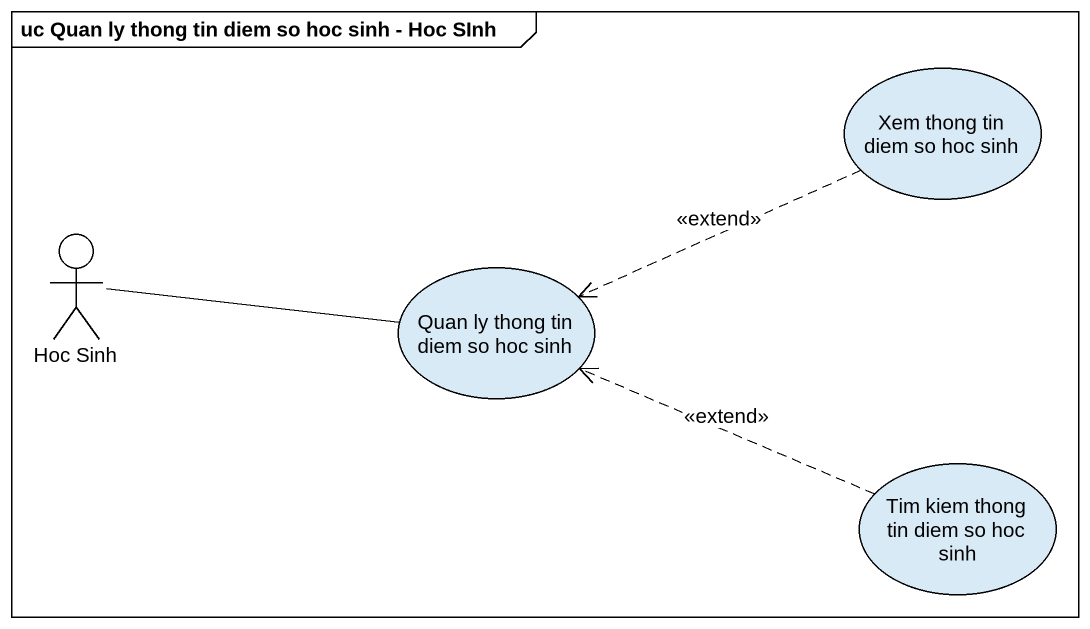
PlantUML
@startuml
mainframe uc Quan ly thong tin diem so hoc sinh - Hoc SInh
usecase "Xem thong tin diem so hoc sinh" as Xem_thong_tin_diem_so_hoc
actor "Hoc Sinh" as Hoc_Sinh
usecase "Quan ly thong tin diem so hoc sinh" as Quan_ly_thong_tin_diem_so
usecase "Tim kiem thong tin diem so hoc sinh" as Tim_kiem_thong_tin_diem_so
Xem_thong_tin_diem_so_hoc .left.> Quan_ly_thong_tin_diem_so : <<extend>>
Hoc_Sinh -right- Quan_ly_thong_tin_diem_so
Tim_kiem_thong_tin_diem_so .left.> Quan_ly_thong_tin_diem_so : <<extend>>
@enduml
